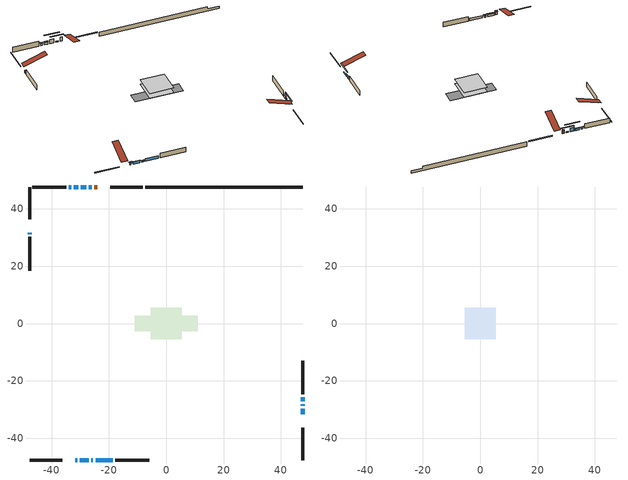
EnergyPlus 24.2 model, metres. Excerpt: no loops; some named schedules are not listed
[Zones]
conditioned space
 floor adiabatic (AdiabaticFloorConstruction): -5.47,-5.47 -5.47,5.47 5.47,5.47 5.47,-5.47 z0.59
 floor foundation (Slab1 construction): -11,-2.71 -11,2.71 11,2.71 11,-2.71 z-1.64
 wall outside (RimJoist1 construction): -8.2,47.59 -19.45,47.59 / -47.59,-47.59 -36.34,-47.59 / -47.59,47.59 -47.59,36.34 / 47.59,-47.59 47.59,-36.34 z0.59:0.89
 wall outside (AdiabaticWallConstruction 1): -24.11,47.59 -25.06,47.59 z0.59:2.62
 wall outside (AdiabaticWallConstruction): -31.68,-47.59 -31.07,-47.59 / -47.59,31.68 -47.59,31.1 / 47.59,-28.72 47.59,-28.11 / -24.65,-47.59 -18.71,-47.59 z0.59:1.81; 47.59,-31.68 47.59,-29.65 / -25.99,47.59 -27,47.59 z0.59:1.15; -27.93,47.59 -29.76,47.59 z0.59:2.62; 47.59,-27.19 47.59,-25.66 / -30.69,47.59 -32.21,47.59 / -33.14,47.59 -33.96,47.59 / -30.14,-47.59 -27.09,-47.59 z0.59:1.66; -26.17,-47.59 -25.58,-47.59 z0.59:1.18
 wall outside (Wall1 construction): -34.88,47.59 -46.66,47.59 / -17.78,-47.59 -6,-47.59 / -47.59,30.18 -47.59,18.4 / 47.59,-24.73 47.59,-12.95 z0.59:3.03
 wall foundation (FoundationWall1 construction): -7.27,47.59,-1.64 -7.27,47.59,0.59 42.1,47.59,0.59 42.1,47.59,-0.4 47.59,47.59,-0.4 47.59,47.59,-1.64
 window (WindowConstruction 7): -31.68,-47.59 -31.07,-47.59 z0.59:1.81
 window (WindowConstruction 6): -47.59,31.68 -47.59,31.1 z0.59:1.81
 window (WindowConstruction 9): 47.59,-31.68 47.59,-29.65 z0.59:1.15
 window (WindowConstruction 10): -25.99,47.59 -27,47.59 z0.59:1.15
 window (WindowConstruction 11): -27.93,47.59 -29.76,47.59 z0.59:2.62
 window (WindowConstruction 8): 47.59,-28.72 47.59,-28.11 z0.59:1.81
 window (WindowConstruction): 47.59,-27.18 47.59,-25.66 z0.59:1.66
 window (WindowConstruction 1): -30.69,47.59 -32.21,47.59 z0.59:1.66
 window (WindowConstruction 2): -33.14,47.59 -33.96,47.59 z0.59:1.66
 window (WindowConstruction 3): -30.14,-47.59 -27.09,-47.59 z0.59:1.66
 window (WindowConstruction 4): -26.17,-47.59 -25.58,-47.59 z0.59:1.18
 window (WindowConstruction 5): -24.65,-47.59 -18.71,-47.59 z0.59:1.81
 door (Door): -24.11,47.59 -25.06,47.59 z0.59:2.62
 ceiling adiabatic (AdiabaticFloorConstruction): 5.47,-5.47 5.47,5.47 -5.47,5.47 -5.47,-5.47 z0.59
attic - vented
 floor to conditioned space (Floor1 construction Reversed): -5.47,-5.47 -5.47,5.47 5.47,5.47 5.47,-5.47 z3.03
 roof outside (Roof1 construction): -23.18,47.59,3.03 -23.18,36.94,6.58 -20.38,36.94,6.58 -20.38,47.59,3.03; -32.61,-47.59,3.03 -32.61,-36.94,6.58 -35.42,-36.94,6.58 -35.42,-47.59,3.03; -47.59,32.61,3.03 -36.94,32.61,6.58 -36.94,35.42,6.58 -47.59,35.42,3.03; 47.59,-32.61,3.03 36.94,-32.61,6.58 36.94,-35.42,6.58 47.59,-35.42,3.03
shading: -30.77,-47.59 -31.98,-47.59 -31.98,-48.5 -30.77,-48.5 z2.11; 47.59,-27.01 47.59,-34.32 48,-34.32 48,-27.01 z3.79; -29.64,47.59 -23.35,47.59 -23.35,48 -29.64,48 z3.79; -32.4,47.59 -25.29,47.59 -25.29,48 -32.4,48 z5.26; 47.59,-25.46 47.59,-27.39 48,-27.39 48,-25.46 z1.86; -32.41,47.59 -30.49,47.59 -30.49,48 -32.41,48 z1.86; -34.16,47.59 -32.94,47.59 -32.94,48 -34.16,48 z1.86; -26.89,-47.59 -30.34,-47.59 -30.34,-48 -26.89,-48 z1.86; -25.28,-47.59 -26.46,-47.59 -26.46,-48.5 -25.28,-48.5 z1.47
[Building]
Building 1: Terrain=Suburbs
[Site:Location]
Toronto City Centre_ON: Latitude {deg}=43.63; Longitude {deg}=-79.39; Time Zone {hr}=-5; Elevation {m}=77; Keep Site Location Information=Yes
[Site:GroundTemperature:Shallow]
5.01852, 3.26908, 3.12898, 3.95918, 7.29196, 10.6092, 13.4851, 15.3069, 15.4617, 13.9799, 11.1774, 7.9619
[Site:WaterMainsTemperature]
Calculation Method=Schedule; Temperature Schedule=mains temperature schedule
[Material] Roughness=Rough; Thermal Absorptance=0.9
Name | Thickness {m} | Conductivity {W/m-K} | Density {kg/m3} | Specific Heat {J/kg-K} | Solar Absorptance | Visible Absorptance
asphalt or fiberglass shingles | 0.00635 | 0.162714 | 1121.4 | 1465.45 | 0.4 | 0.4
ceiling loosefill ins | 0.169333 | 0.0480833 | 16.02 | 1046.75 | 0.7 | 0.7
ceiling stud and cavity | 0.1397 | 0.0760664 | 65.682 | 1177.47 | 0.7 | 0.7
concrete 4.0 in. | 0.1016 | 1.803125 | 2242.8 | 837.4 | 0.7 | 0.7
concrete 8.0 in. | 0.2032 | 1.803125 | 2242.8 | 837.4 | 0.7 | 0.7
door material | 0.04445 | 0.188738 | 512.64 | 1214.23 | 0.7 | 0.7
exterior vertical ins | 0.00394001 | 0.029427 | 32.04 | 1214.23 | 0.7 | 0.7
floor covering | 0.0127 | 0.0433444 | 54.468 | 1339.84 | 0.6 | 0.6
floor rigid ins; wall rigid ins | 0.512978 | 0.029427 | 32.04 | 1214.23 | 0.7 | 0.7
floor stud and cavity | 0.1397 | 1.75129 | 37.0049 | 1207.88 | 0.7 | 0.7
furniture material conditioned space 1 | 0.1524 | 0.115458 | 640.8 | 1214.23 | 0.6 | 0.6
gypsum board | 0.0127 | 0.160291 | 801 | 837.4 | 0.6 | 0.6
gypsum board 1 | 0.0127 | 0.160291 | 801 | 837.4 | 0.7 | 0.7
osb sheathing 0.5 in. | 0.0127 | 0.115458 | 512.64 | 1214.23 | 0.7 | 0.7
osb sheathing 0.75 in. | 0.01905 | 0.115458 | 512.64 | 1214.23 | 0.7 | 0.7
osb sheathing 2.0 in. | 0.0508 | 0.115458 | 512.64 | 1214.23 | 0.7 | 0.7
rim joist rigid ins | 0.051816 | 0.029427 | 32.04 | 1214.23 | 0.7 | 0.7
rim joist stud and cavity | 0.0508 | 0.0537665 | 125.044 | 1163.47 | 0.6 | 0.6
wall stud and cavity | 0.1397 | 0.0880559 | 139.0536 | 1170.24 | 0.7 | 0.7
wall stud and cavity 1 | 0.0889 | 0.380278 | 52.3479 | 1209.89 | 0.7 | 0.7
wall stud and cavity 2 | 0.0889 | 0.391764 | 83.0341 | 1211.67 | 0.7 | 0.7
wood siding | 0.0254 | 0.102417 | 544.68 | 1172.36 | 0.4 | 0.4
wood siding 1; wood siding 2; wood siding 3 | 0.0254 | 0.102417 | 544.68 | 1172.36 | 0.7 | 0.7
[WindowMaterial:SimpleGlazingSystem]
Name | U-Factor {W/m2-K} | Solar Heat Gain Coefficient
WindowMaterial | 2.28028 | 0.54
WindowMaterial 1 | 2.333658 | 0.48
WindowMaterial 2 | 2.86625 | 0.57
WindowMaterial 3 | 2.14742 | 0.67
WindowMaterial 4 | 2.35864 | 0.45
WindowMaterial 5 | 5.45542 | 0.7
WindowMaterial 6 | 2.85944 | 0.46
WindowMaterial 7 | 2.398955 | 0.56
[Construction]
AdiabaticFloorConstruction: floor stud and cavity, floor rigid ins, osb sheathing 0.75 in., floor covering
AdiabaticWallConstruction: wood siding 2, wall rigid ins, wall stud and cavity 1, gypsum board
AdiabaticWallConstruction 1: wood siding 3, wall rigid ins, wall stud and cavity 1, gypsum board
Door: door material
Floor1 construction Reversed: gypsum board, ceiling stud and cavity, ceiling loosefill ins
FoundationWall1 construction: concrete 8.0 in., gypsum board 1
furniture construction conditioned space 1: furniture material conditioned space 1
PartitionWallConstruction: gypsum board, wall stud and cavity 2, gypsum board
RimJoist1 construction: wood siding 1, rim joist rigid ins, osb sheathing 2.0 in., rim joist stud and cavity
Roof1 construction: asphalt or fiberglass shingles
Slab1 construction: concrete 4.0 in.
Wall1 construction: wood siding, osb sheathing 0.5 in., wall stud and cavity, gypsum board
WindowConstruction; WindowConstruction 1; WindowConstruction 3: WindowMaterial
WindowConstruction 10; WindowConstruction 9: WindowMaterial 6
WindowConstruction 11: WindowMaterial 7
WindowConstruction 2: WindowMaterial 1
WindowConstruction 4: WindowMaterial 2
WindowConstruction 5: WindowMaterial 3
WindowConstruction 6: WindowMaterial 4
WindowConstruction 7; WindowConstruction 8: WindowMaterial 5
[Zone] Multiplier=1; Part of Total Floor Area=Yes
Name | Volume {m3}
attic - vented | 68.8236
conditioned space | 593.6
[Space]
Name | Zone | Volume {m3}
attic - vented 1 | attic - vented | 68.8236
conditioned space 1 | conditioned space | 593.6
[ZoneInfiltration:EffectiveLeakageArea]
infil attic - vented 1: Zone or Space=attic - vented 1; Schedule=Always On Discrete; Effective Air Leakage Area {cm2}=5030.32; Stack Coefficient=0.00024677; Wind Coefficient=1.06137e-05
[ZoneMixing]
whole house fan mix: Zone or Space=attic - vented; Schedule=Always On Continuous; Design Flow Rate Calculation Method=Flow/Zone; Design Flow Rate {m3/s}=0; Source Zone or Space=conditioned space
[SurfaceProperty:ExposedFoundationPerimeter]
Slab1: Exposed Perimeter Calculation Method=TotalExposedPerimeter; Total Exposed Perimeter {m}=54.865
[InternalMass] Zone or ZoneList=conditioned space; Space or SpaceList=conditioned space 1
Name | Construction | Surface Area {m2}
furniture mass conditioned space 1 | furniture construction conditioned space 1 | 95.6002
partition wall mass | PartitionWallConstruction | 239.001
[Lights]
interior lighting: Zone or ZoneList or Space or SpaceList=conditioned space 1; Schedule=interior lighting schedule; Design Level Calculation Method=LightingLevel; Lighting Level {W}=343.2; Return Air Fraction=0; Fraction Radiant=0.6; Fraction Visible=0.2; Fraction Replaceable=1
[People]
occupants: Zone or ZoneList or Space or SpaceList=conditioned space 1; Number of People Schedule=occupants schedule; Number of People Calculation Method=People; Number of People=3; Fraction Radiant=0.314171; Sensible Heat Fraction=0.56303; Activity Level Schedule=occupants activity schedule; Carbon Dioxide Generation Rate {m3/s-W}=0; Enable ASHRAE 55 Comfort Warnings=No; Mean Radiant Temperature Calculation Type=EnclosureAveraged
[ElectricEquipment] Zone or ZoneList or Space or SpaceList=conditioned space 1; Design Level Calculation Method=EquipmentLevel
Name | Schedule | Design Level {W} | Fraction Latent | Fraction Radiant | Fraction Lost
clothes dryer | clothes dryer schedule | 140.772 | 0.015 | 0.081 | 0.85
clothes washer | clothes washer schedule | 32.1985 | 0.03 | 0.162 | 0.7
cooking range | cooking range schedule | 215.147 | 0.08 | 0.432 | 0.2
dishwasher | dishwasher schedule | 66.8632 | 0.3 | 0.18 | 0.4
fridge | fridge schedule | 72.9452 | 0 | 0.6 | 0
mech vent bath fan 0 | mech vent bath fan 0 schedule | 50.2 | 0 | 0 | 1
mech vent bath fan 1 | mech vent bath fan 1 schedule | 50.2 | 0 | 0 | 1
mech vent house fan | mech vent house fan schedule | 0 | 0 | 0 | 1
mech vent house fan cfis | mech vent house fan cfis schedule | 0 | 0 | 0 | 0
mech vent range fan 0 | mech vent range fan 0 schedule | 57 | 0 | 0 | 1
misc plug loads | misc plug loads schedule | 494.7 | 0.045 | 0.513 | 0.1
whole house fan | Always On Discrete | 0 | 0 | 0 | 1
[OtherEquipment] Zone or ZoneList or Space or SpaceList=conditioned space 1; Design Level Calculation Method=EquipmentLevel
Name | Fuel Type | Schedule | Design Level {W} | Fraction Latent | Fraction Radiant | Fraction Lost
clothes dryer 1 | Electricity | clothes dryer schedule | 0 | 0.015 | 0.081 | 0.85
cooking range 1 | Electricity | cooking range schedule | 0 | 0.08 | 0.432 | 0.2
general water use latent | None | general water use schedule | 62.594 | 1 | 0 | 0
general water use sensible | None | general water use schedule | -61.6891 | 0 | 0.6 | 0
mech vent house fan latent load | None | Always On Discrete | 0 | 1 | 0 | 0
mech vent house fan sensible load | None | Always On Discrete | 0 | 0 | 0 | 0
water heater energy adjustment1 | NaturalGas | Always On Discrete | 0.01 | 0 | 0 | 1
[ZoneInfiltration:DesignFlowRate] Zone or ZoneList or Space or SpaceList=conditioned space 1; Schedule=Always On Discrete; Design Flow Rate Calculation Method=Flow/Zone; Design Flow Rate {m3/s}=0
infil flow; natural vent flow; whole house fan flow
[AvailabilityManager:Scheduled]
central ac and furnace airloop Availability Manager: Schedule=Always On Discrete
[Foundation:Kiva]
Foundation Kiva 1: Initial Indoor Air Temperature {C}=18; Wall Height Above Grade {m}=0.590001; Wall Depth Below Slab {m}=0.2032; Custom Block Material Name 1=exterior vertical ins; Custom Block Depth 1 {m}=2.23001; Custom Block X Position 1 {m}=0.2159; Custom Block Z Position 1 {m}=0
[Foundation:Kiva:Settings]
Soil Conductivity {W/m-K}=0.849921; Soil Density {kg/m3}=1842.3; Soil Specific Heat {J/kg-K}=418.7; Ground Solar Absorptivity=0.9; Ground Thermal Absorptivity=0.9; Ground Surface Roughness {m}=0.03; Far-Field Width {m}=40; Deep-Ground Boundary Condition=ZeroFlux; Deep-Ground Depth {m}=40; Minimum Cell Dimension {m}=0.2; Maximum Cell Growth Coefficient=3; Simulation Timestep=Timestep
[Exterior:Lights]
exterior lighting: Schedule=exterior lighting schedule; Design Level {W}=75.6
[EnergyManagementSystem:GlobalVariable]
central_ac_and_furnace_airloop_Fan_RTF
infil_program_Qfan
infil_program_Qinf
natural_vent_program_Qnv
natural_vent_program_Qwhf
[EnergyManagementSystem:Sensor]
Name | Output:Variable or Output:Meter Index Key | Output:Variable or Output:Meter
airflow_gain | infil flow | Infiltration Sensible Heat Gain Energy
airflow_gain_1 | natural vent flow | Infiltration Sensible Heat Gain Energy
airflow_gain_2 | whole house fan flow | Infiltration Sensible Heat Gain Energy
airflow_loss | infil flow | Infiltration Sensible Heat Loss Energy
airflow_loss_1 | natural vent flow | Infiltration Sensible Heat Loss Energy
airflow_loss_2 | whole house fan flow | Infiltration Sensible Heat Loss Energy
clg_load_cond |  | Cooling:EnergyTransfer:Zone:CONDITIONED SPACE
clg_sp_s; clg_sp_s_1 | cooling setpoint | Schedule Value
clothes_dryer_exhaust_0_sch_s | clothes dryer exhaust 0 schedule | Schedule Value
cool_season | cooling season schedule | Schedule Value
htg_load_cond |  | Heating:EnergyTransfer:Zone:CONDITIONED SPACE
htg_sp_s; htg_sp_s_1 | heating setpoint | Schedule Value
ig_ee_conv | clothes dryer | Electric Equipment Convective Heating Energy
ig_ee_conv_2 | cooking range | Electric Equipment Convective Heating Energy
ig_ee_conv_4 | fridge | Electric Equipment Convective Heating Energy
ig_ee_conv_5 | misc plug loads | Electric Equipment Convective Heating Energy
ig_ee_conv_6 | whole house fan | Electric Equipment Convective Heating Energy
ig_ee_rad | clothes dryer | Electric Equipment Radiant Heating Energy
ig_ee_rad_2 | cooking range | Electric Equipment Radiant Heating Energy
ig_ee_rad_4 | fridge | Electric Equipment Radiant Heating Energy
ig_ee_rad_5 | misc plug loads | Electric Equipment Radiant Heating Energy
ig_ee_rad_6 | whole house fan | Electric Equipment Radiant Heating Energy
ig_lgt_conv | interior lighting | Lights Convective Heating Energy
ig_lgt_rad | interior lighting | Lights Radiant Heating Energy
ig_lgt_vis | interior lighting | Lights Visible Radiation Heating Energy
ig_oe_conv | clothes dryer 1 | Other Equipment Convective Heating Energy
ig_oe_conv_1 | cooking range 1 | Other Equipment Convective Heating Energy
ig_oe_conv_2 | general water use latent | Other Equipment Convective Heating Energy
ig_oe_conv_3 | general water use sensible | Other Equipment Convective Heating Energy
ig_oe_conv_4 | water heater energy adjustment1 | Other Equipment Convective Heating Energy
ig_oe_rad | clothes dryer 1 | Other Equipment Radiant Heating Energy
ig_oe_rad_1 | cooking range 1 | Other Equipment Radiant Heating Energy
ig_oe_rad_2 | general water use latent | Other Equipment Radiant Heating Energy
ig_oe_rad_3 | general water use sensible | Other Equipment Radiant Heating Energy
ig_oe_rad_4 | water heater energy adjustment1 | Other Equipment Radiant Heating Energy
ig_ppl_conv | occupants | People Convective Heating Energy
ig_ppl_rad | occupants | People Radiant Heating Energy
im_conv | furniture mass conditioned space 1 | Surface Inside Face Convection Heat Gain Energy
im_conv_1 | partition wall mass | Surface Inside Face Convection Heat Gain Energy
im_ig | furniture mass conditioned space 1 | Surface Inside Face Internal Gains Radiation Heat Gain Energy
im_ig_1 | partition wall mass | Surface Inside Face Internal Gains Radiation Heat Gain Energy
im_lgt | furniture mass conditioned space 1 | Surface Inside Face Lights Radiation Heat Gain Energy
im_lgt_1 | partition wall mass | Surface Inside Face Lights Radiation Heat Gain Energy
im_sol | furniture mass conditioned space 1 | Surface Inside Face Solar Radiation Heat Gain Energy
im_sol_1 | partition wall mass | Surface Inside Face Solar Radiation Heat Gain Energy
im_surf | furniture mass conditioned space 1 | Surface Inside Face Net Surface Thermal Radiation Heat Gain Energy
im_surf_1 | partition wall mass | Surface Inside Face Net Surface Thermal Radiation Heat Gain Energy
mech_vent_bath_fan_0_sch_s | mech vent bath fan 0 schedule | Schedule Value
mech_vent_bath_fan_1_sch_s | mech vent bath fan 1 schedule | Schedule Value
mech_vent_range_fan_0_sch_s | mech vent range fan 0 schedule | Schedule Value
mv_conv | mech vent bath fan 0 | Electric Equipment Convective Heating Energy
mv_conv_1 | mech vent bath fan 1 | Electric Equipment Convective Heating Energy
mv_conv_2 | mech vent house fan | Electric Equipment Convective Heating Energy
mv_conv_3 | mech vent house fan cfis | Electric Equipment Convective Heating Energy
mv_conv_4 | mech vent range fan 0 | Electric Equipment Convective Heating Energy
mv_conv_5 | mech vent house fan latent load | Other Equipment Convective Heating Energy
mv_conv_6 | mech vent house fan sensible load | Other Equipment Convective Heating Energy
mv_rad | mech vent bath fan 0 | Electric Equipment Radiant Heating Energy
mv_rad_1 | mech vent bath fan 1 | Electric Equipment Radiant Heating Energy
mv_rad_2 | mech vent house fan | Electric Equipment Radiant Heating Energy
mv_rad_3 | mech vent house fan cfis | Electric Equipment Radiant Heating Energy
mv_rad_4 | mech vent range fan 0 | Electric Equipment Radiant Heating Energy
mv_rad_5 | mech vent house fan latent load | Other Equipment Radiant Heating Energy
mv_rad_6 | mech vent house fan sensible load | Other Equipment Radiant Heating Energy
natural_vent_s | natural vent schedule | Schedule Value
out_pb_s |  | Site Outdoor Air Barometric Pressure
out_wt_s |  | Site Outdoor Air Humidity Ratio
site_vw_s |  | Site Wind Speed
ss_back_out | Window1 | Surface Window Shortwave from Zone Back Out Window Heat Transfer Rate
ss_back_out_1 | Window10 | Surface Window Shortwave from Zone Back Out Window Heat Transfer Rate
ss_back_out_10 | Window8 | Surface Window Shortwave from Zone Back Out Window Heat Transfer Rate
ss_back_out_11 | Window9 | Surface Window Shortwave from Zone Back Out Window Heat Transfer Rate
ss_back_out_2 | Window11 | Surface Window Shortwave from Zone Back Out Window Heat Transfer Rate
ss_back_out_3 | Window13 | Surface Window Shortwave from Zone Back Out Window Heat Transfer Rate
ss_back_out_4 | Window14 | Surface Window Shortwave from Zone Back Out Window Heat Transfer Rate
ss_back_out_5 | Window2 | Surface Window Shortwave from Zone Back Out Window Heat Transfer Rate
ss_back_out_6 | Window3 | Surface Window Shortwave from Zone Back Out Window Heat Transfer Rate
ss_back_out_7 | Window4 | Surface Window Shortwave from Zone Back Out Window Heat Transfer Rate
ss_back_out_8 | Window5 | Surface Window Shortwave from Zone Back Out Window Heat Transfer Rate
ss_back_out_9 | Window6 | Surface Window Shortwave from Zone Back Out Window Heat Transfer Rate
ss_conv | Door1 | Surface Inside Face Convection Heat Gain Energy
ss_conv_1 | Window1 | Surface Inside Face Convection Heat Gain Energy
ss_conv_10 | Window6 | Surface Inside Face Convection Heat Gain Energy
ss_conv_11 | Window8 | Surface Inside Face Convection Heat Gain Energy
ss_conv_12 | Window9 | Surface Inside Face Convection Heat Gain Energy
ss_conv_2 | Window10 | Surface Inside Face Convection Heat Gain Energy
ss_conv_3 | Window11 | Surface Inside Face Convection Heat Gain Energy
ss_conv_4 | Window13 | Surface Inside Face Convection Heat Gain Energy
ss_conv_5 | Window14 | Surface Inside Face Convection Heat Gain Energy
ss_conv_6 | Window2 | Surface Inside Face Convection Heat Gain Energy
ss_conv_7 | Window3 | Surface Inside Face Convection Heat Gain Energy
ss_conv_8 | Window4 | Surface Inside Face Convection Heat Gain Energy
ss_conv_9 | Window5 | Surface Inside Face Convection Heat Gain Energy
ss_ig | Door1 | Surface Inside Face Internal Gains Radiation Heat Gain Energy
ss_ig_1 | Window1 | Surface Inside Face Internal Gains Radiation Heat Gain Energy
ss_ig_10 | Window6 | Surface Inside Face Internal Gains Radiation Heat Gain Energy
ss_ig_11 | Window8 | Surface Inside Face Internal Gains Radiation Heat Gain Energy
ss_ig_12 | Window9 | Surface Inside Face Internal Gains Radiation Heat Gain Energy
ss_ig_2 | Window10 | Surface Inside Face Internal Gains Radiation Heat Gain Energy
ss_ig_3 | Window11 | Surface Inside Face Internal Gains Radiation Heat Gain Energy
ss_ig_4 | Window13 | Surface Inside Face Internal Gains Radiation Heat Gain Energy
ss_ig_5 | Window14 | Surface Inside Face Internal Gains Radiation Heat Gain Energy
ss_ig_6 | Window2 | Surface Inside Face Internal Gains Radiation Heat Gain Energy
ss_ig_7 | Window3 | Surface Inside Face Internal Gains Radiation Heat Gain Energy
ss_ig_8 | Window4 | Surface Inside Face Internal Gains Radiation Heat Gain Energy
ss_ig_9 | Window5 | Surface Inside Face Internal Gains Radiation Heat Gain Energy
ss_lgt | Door1 | Surface Inside Face Lights Radiation Heat Gain Energy
ss_sol | Door1 | Surface Inside Face Solar Radiation Heat Gain Energy
ss_surf | Door1 | Surface Inside Face Net Surface Thermal Radiation Heat Gain Energy
ss_surf_1 | Window1 | Surface Inside Face Net Surface Thermal Radiation Heat Gain Energy
ss_surf_10 | Window6 | Surface Inside Face Net Surface Thermal Radiation Heat Gain Energy
ss_surf_11 | Window8 | Surface Inside Face Net Surface Thermal Radiation Heat Gain Energy
ss_surf_12 | Window9 | Surface Inside Face Net Surface Thermal Radiation Heat Gain Energy
ss_surf_2 | Window10 | Surface Inside Face Net Surface Thermal Radiation Heat Gain Energy
ss_surf_3 | Window11 | Surface Inside Face Net Surface Thermal Radiation Heat Gain Energy
ss_surf_4 | Window13 | Surface Inside Face Net Surface Thermal Radiation Heat Gain Energy
ss_surf_5 | Window14 | Surface Inside Face Net Surface Thermal Radiation Heat Gain Energy
ss_surf_6 | Window2 | Surface Inside Face Net Surface Thermal Radiation Heat Gain Energy
ss_surf_7 | Window3 | Surface Inside Face Net Surface Thermal Radiation Heat Gain Energy
ss_surf_8 | Window4 | Surface Inside Face Net Surface Thermal Radiation Heat Gain Energy
ss_surf_9 | Window5 | Surface Inside Face Net Surface Thermal Radiation Heat Gain Energy
ss_trans_in | Window1 | Surface Window Transmitted Solar Radiation Rate
ss_trans_in_1 | Window10 | Surface Window Transmitted Solar Radiation Rate
ss_trans_in_10 | Window8 | Surface Window Transmitted Solar Radiation Rate
ss_trans_in_11 | Window9 | Surface Window Transmitted Solar Radiation Rate
ss_trans_in_2 | Window11 | Surface Window Transmitted Solar Radiation Rate
ss_trans_in_3 | Window13 | Surface Window Transmitted Solar Radiation Rate
ss_trans_in_4 | Window14 | Surface Window Transmitted Solar Radiation Rate
ss_trans_in_5 | Window2 | Surface Window Transmitted Solar Radiation Rate
ss_trans_in_6 | Window3 | Surface Window Transmitted Solar Radiation Rate
ss_trans_in_7 | Window4 | Surface Window Transmitted Solar Radiation Rate
ss_trans_in_8 | Window5 | Surface Window Transmitted Solar Radiation Rate
ss_trans_in_9 | Window6 | Surface Window Transmitted Solar Radiation Rate
ss_trans_out | Window1 | Surface Inside Face Initial Transmitted Diffuse Transmitted Out Window Solar Radiation Rate
ss_trans_out_1 | Window10 | Surface Inside Face Initial Transmitted Diffuse Transmitted Out Window Solar Radiation Rate
ss_trans_out_10 | Window8 | Surface Inside Face Initial Transmitted Diffuse Transmitted Out Window Solar Radiation Rate
ss_trans_out_11 | Window9 | Surface Inside Face Initial Transmitted Diffuse Transmitted Out Window Solar Radiation Rate
ss_trans_out_2 | Window11 | Surface Inside Face Initial Transmitted Diffuse Transmitted Out Window Solar Radiation Rate
ss_trans_out_3 | Window13 | Surface Inside Face Initial Transmitted Diffuse Transmitted Out Window Solar Radiation Rate
ss_trans_out_4 | Window14 | Surface Inside Face Initial Transmitted Diffuse Transmitted Out Window Solar Radiation Rate
ss_trans_out_5 | Window2 | Surface Inside Face Initial Transmitted Diffuse Transmitted Out Window Solar Radiation Rate
ss_trans_out_6 | Window3 | Surface Inside Face Initial Transmitted Diffuse Transmitted Out Window Solar Radiation Rate
ss_trans_out_7 | Window4 | Surface Inside Face Initial Transmitted Diffuse Transmitted Out Window Solar Radiation Rate
ss_trans_out_8 | Window5 | Surface Inside Face Initial Transmitted Diffuse Transmitted Out Window Solar Radiation Rate
ss_trans_out_9 | Window6 | Surface Inside Face Initial Transmitted Diffuse Transmitted Out Window Solar Radiation Rate
s_conv | Floor1 | Surface Inside Face Convection Heat Gain Energy
s_conv_1 | FoundationWall1 | Surface Inside Face Convection Heat Gain Energy
s_conv_10 | Wall1:180 | Surface Inside Face Convection Heat Gain Energy
s_conv_11 | Wall1:270 | Surface Inside Face Convection Heat Gain Energy
s_conv_12 | Wall1:90 | Surface Inside Face Convection Heat Gain Energy
s_conv_2 | inferred conditioned ceiling | Surface Inside Face Convection Heat Gain Energy
s_conv_3 | inferred conditioned floor | Surface Inside Face Convection Heat Gain Energy
s_conv_4 | RimJoist1:0 | Surface Inside Face Convection Heat Gain Energy
s_conv_5 | RimJoist1:180 | Surface Inside Face Convection Heat Gain Energy
s_conv_6 | RimJoist1:270 | Surface Inside Face Convection Heat Gain Energy
s_conv_7 | RimJoist1:90 | Surface Inside Face Convection Heat Gain Energy
s_conv_8 | Slab1 | Surface Inside Face Convection Heat Gain Energy
s_conv_9 | Wall1:0 | Surface Inside Face Convection Heat Gain Energy
s_ig | Floor1 | Surface Inside Face Internal Gains Radiation Heat Gain Energy
s_ig_1 | FoundationWall1 | Surface Inside Face Internal Gains Radiation Heat Gain Energy
s_ig_10 | Wall1:180 | Surface Inside Face Internal Gains Radiation Heat Gain Energy
s_ig_11 | Wall1:270 | Surface Inside Face Internal Gains Radiation Heat Gain Energy
s_ig_12 | Wall1:90 | Surface Inside Face Internal Gains Radiation Heat Gain Energy
s_ig_2 | inferred conditioned ceiling | Surface Inside Face Internal Gains Radiation Heat Gain Energy
s_ig_3 | inferred conditioned floor | Surface Inside Face Internal Gains Radiation Heat Gain Energy
s_ig_4 | RimJoist1:0 | Surface Inside Face Internal Gains Radiation Heat Gain Energy
s_ig_5 | RimJoist1:180 | Surface Inside Face Internal Gains Radiation Heat Gain Energy
s_ig_6 | RimJoist1:270 | Surface Inside Face Internal Gains Radiation Heat Gain Energy
